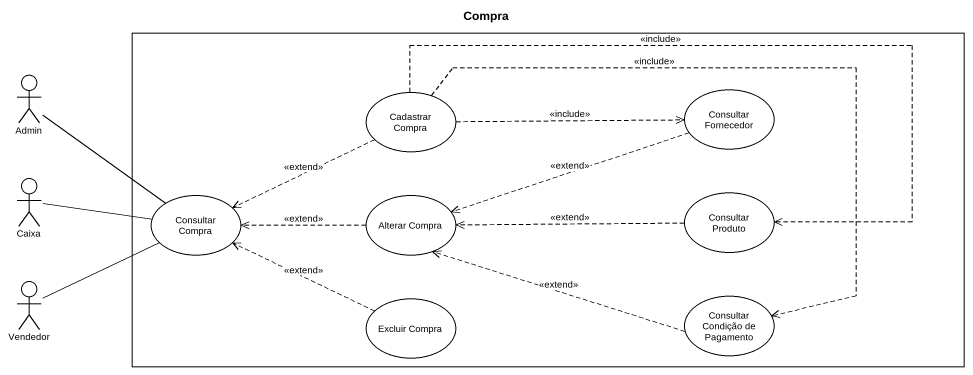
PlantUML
@startuml
title Compra
rectangle " " as rectangle1 {
  usecase "Cadastrar Compra" as Cadastrar_Compra
  usecase "Consultar Fornecedor" as Consultar_Fornecedor
  usecase "Consultar Compra" as Consultar_Compra
  usecase "Alterar Compra" as Alterar_Compra
  usecase "Consultar Produto" as Consultar_Produto
  usecase "Excluir Compra" as Excluir_Compra
  usecase "Consultar Condição de Pagamento" as Consultar_Condição_de
}
actor Admin
actor Caixa
actor Vendedor
Admin -- Consultar_Compra
Cadastrar_Compra .right.> Consultar_Fornecedor : <<include>>
Cadastrar_Compra .left.> Consultar_Compra : <<extend>>
Cadastrar_Compra .right.> Consultar_Produto : <<include>>
Cadastrar_Compra ..> Consultar_Condição_de : <<include>>
Consultar_Fornecedor .left.> Alterar_Compra : <<extend>>
Caixa -right- Consultar_Compra
Alterar_Compra .left.> Consultar_Compra : <<extend>>
Consultar_Produto .left.> Alterar_Compra : <<extend>>
Vendedor -right- Consultar_Compra
Excluir_Compra .left.> Consultar_Compra : <<extend>>
Consultar_Condição_de .left.> Alterar_Compra : <<extend>>
@enduml
